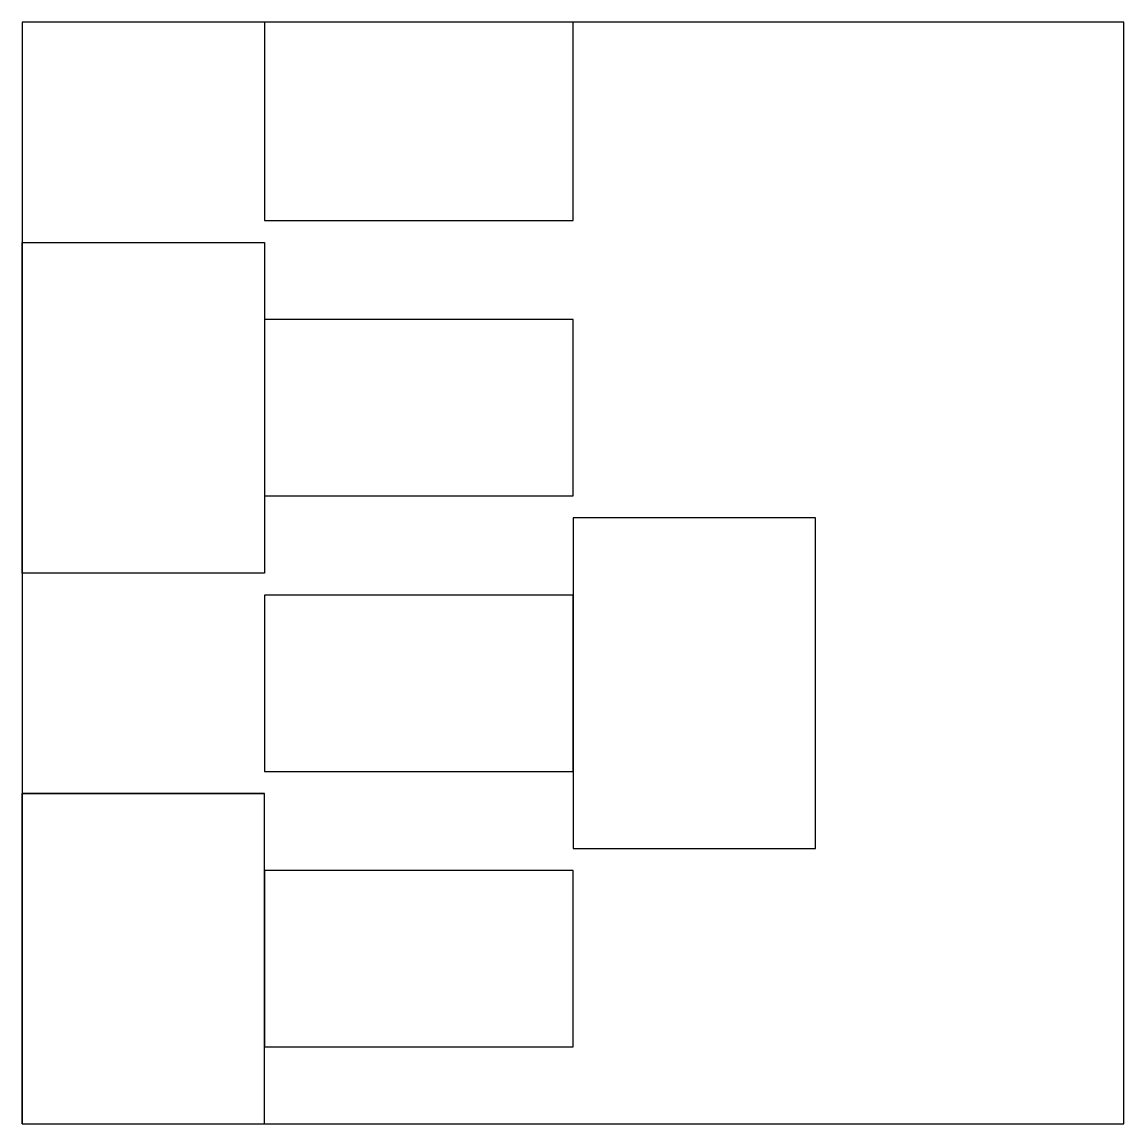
# Model space of a CAD drawing. Header units: millimetres. Extents: x 0 to 100, y 0 to 100.
import ezdxf

# ---------------------------------------------------------------- set-up
doc = ezdxf.new("R2010")
doc.units = ezdxf.units.MM
doc.layers.get('0').update_dxf_attribs({"lineweight": 25, "true_color": 0xffffff})

msp = doc.modelspace()

# ---------------------------------------------------------------- linework, layer by layer
for p, q in [((100, 100), (0, 100)), ((0, 100), (0, 0)), ((50, 100), (22, 100)), ((22, 100), (22, 82)), ((50, 82), (50, 100)), ((100, 0), (100, 100)), ((22, 82), (50, 82)), ((0, 50), (0, 80)), ((0, 80), (22, 80)), ((22, 80), (22, 50)), ((50, 73), (22, 73)), ((22, 73), (22, 57)), ((50, 57), (50, 73)), ((22, 57), (50, 57)), ((72, 55), (50, 55)), ((50, 55), (50, 25)), ((72, 25), (72, 55)), ((22, 50), (0, 50)), ((50, 48), (22, 48)), ((22, 48), (22, 32)), ((50, 32), (50, 48)), ((22, 32), (50, 32)), ((22, 30), (0, 30)), ((0, 30), (0, 0)), ((0, 30), (0, 30)), ((0, 30), (0, 0)), ((0, 0), (0, 30)), ((22, 30), (0, 30)), ((0, 30), (0, 30)), ((0, 30), (22, 30)), ((22, 0), (22, 30)), ((22, 30), (22, 30)), ((50, 25), (72, 25)), ((50, 23), (22, 23)), ((22, 23), (22, 7)), ((50, 7), (50, 23)), ((22, 7), (50, 7)), ((0, 0), (100, 0)), ((0, 0), (22, 0)), ((0, 0), (0, 0)), ((0, 0), (0, 0)), ((0, 0), (0, 0)), ((0, 0), (0, 0)), ((0, 0), (0, 0))]:
    msp.add_line(p, q)

doc.saveas('drawing.dxf')
